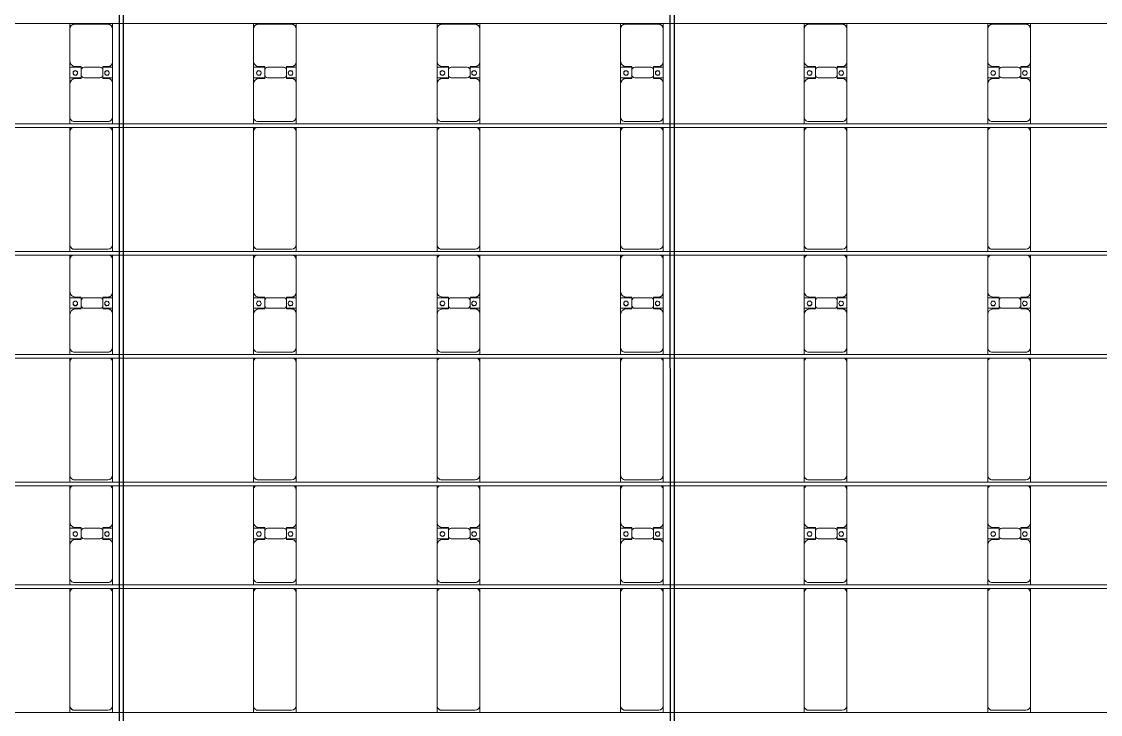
# Model space of a CAD drawing. Header units: millimetres. Extents: x -178706 to 107777, y -87310 to 933.
# Drawn here: x -155651 to -143896, y -28961 to -21416 of the extents above; entities that cross this region are included whole.
import ezdxf

# ---------------------------------------------------------------- set-up
doc = ezdxf.new("R2010")
doc.units = ezdxf.units.MM
doc.layers.add('A-GENM', color=13, linetype='Continuous', lineweight=9)
doc.layers.add('S-BEAM', color=12, linetype='Continuous', lineweight=9)

# ---------------------------------------------------------------- blocks, each defined once
blk = doc.blocks.new('Dai phao do pin - DẢI PHAO ĐỠ PIN-V8-BỐ TRÍ KHUNG KẾT CẤU BÈ PIN 04')
at = {"layer": 'A-GENM', "color": 7}
for p, q in [((46995, 242), (47070, 242)), ((48300, 242), (47070, 242)), ((48300, 242), (48345, 242)), ((48385, 242), (48460, 242)), ((48820, 242), (48460, 242)), ((48820, 242), (49002, 242)), ((48888, 242), (49070, 242)), ((48888, 118), (48888, 242)), ((49002, 242), (49002, 118)), ((49420, 242), (49070, 242)), ((49426, 242), (49465, 242)), ((49505, 242), (49580, 242)), ((50810, 242), (49580, 242)), ((50810, 242), (50855, 242)), ((50895, 242), (50970, 242)), ((51330, 242), (50970, 242)), ((51330, 242), (51512, 242)), ((51398, 242), (51580, 242)), ((51398, 118), (51398, 242)), ((51512, 242), (51512, 118)), ((51930, 242), (51580, 242)), ((51930, 242), (51975, 242)), ((52015, 242), (52090, 242)), ((53320, 242), (52090, 242)), ((53320, 242), (53365, 242)), ((53405, 242), (53480, 242)), ((53840, 242), (53480, 242)), ((53840, 242), (54022, 242)), ((53908, 242), (54090, 242)), ((53908, 118), (53908, 242)), ((54022, 242), (54022, 118)), ((54440, 242), (54090, 242)), ((54440, 242), (54499, 242)), ((47020, 192), (47020, -173)), ((48410, 192), (48410, -173)), ((48880, 118), (48880, 182)), ((48972, 118), (48880, 118)), ((49010, 118), (48918, 118)), ((49010, 182), (49010, 118)), ((49530, 192), (49530, -173)), ((50920, 192), (50920, -173)), ((51390, 118), (51390, 182)), ((51482, 118), (51390, 118)), ((51520, 118), (51428, 118)), ((51520, 182), (51520, 118)), ((52040, 192), (52040, -173)), ((53430, 192), (53430, -173)), ((53900, 118), (53900, 182)), ((53992, 118), (53900, 118)), ((54030, 118), (53938, 118)), ((54030, 182), (54030, 118)), ((54490, -173), (54490, 192)), ((48888, 88), (48888, -88)), ((49002, -88), (49002, 88)), ((51398, 88), (51398, -88)), ((51512, -88), (51512, 88)), ((53908, 88), (53908, -88)), ((54022, -88), (54022, 88)), ((47070, -223), (46995, -223)), ((47070, -223), (48300, -223)), ((48345, -223), (48300, -223)), ((48460, -223), (48385, -223)), ((48460, -223), (48830, -223)), ((49002, -223), (48830, -223)), ((48880, -173), (48880, -118)), ((48880, -118), (48972, -118)), ((48888, -223), (48888, -118)), ((49060, -223), (48888, -223)), ((48918, -118), (49010, -118)), ((49002, -118), (49002, -223)), ((49010, -118), (49010, -173)), ((49060, -223), (49420, -223)), ((49465, -223), (49426, -223)), ((49580, -223), (49505, -223)), ((49580, -223), (50810, -223)), ((50855, -223), (50810, -223)), ((50970, -223), (50895, -223)), ((50970, -223), (51340, -223)), ((51512, -223), (51340, -223)), ((51390, -173), (51390, -118)), ((51390, -118), (51482, -118)), ((51398, -223), (51398, -118)), ((51570, -223), (51398, -223)), ((51428, -118), (51520, -118)), ((51512, -118), (51512, -223)), ((51520, -118), (51520, -173)), ((51570, -223), (51930, -223)), ((51975, -223), (51930, -223)), ((52090, -223), (52015, -223)), ((52090, -223), (53320, -223)), ((53365, -223), (53320, -223)), ((53480, -223), (53405, -223)), ((53480, -223), (53850, -223)), ((54022, -223), (53850, -223)), ((53900, -173), (53900, -118)), ((53900, -118), (53992, -118)), ((53908, -223), (53908, -118)), ((54080, -223), (53908, -223)), ((53938, -118), (54030, -118)), ((54022, -118), (54022, -223)), ((54030, -118), (54030, -173)), ((54080, -223), (54440, -223)), ((54499, -223), (54440, -223))]:
    blk.add_line(p, q, dxfattribs=at)
for centre, radius, start, end in [((47070, 192), 50, 90, 180), ((47070, 192), 50, 105, 180), ((48300, 192), 50, 30, 90), ((48300, 192), 50, 30, 90), ((48460, 192), 50, 90, 180), ((48820, 182), 60, 360, 90), ((49070, 182), 60, 90, 180), ((49420, 192), 50, 30, 90), ((49580, 192), 50, 90, 180), ((49580, 192), 50, 105, 180), ((50810, 192), 50, 30, 90), ((50810, 192), 50, 30, 90), ((50970, 192), 50, 90, 180), ((51330, 182), 60, 0, 90), ((51580, 182), 60, 90, 180), ((51930, 192), 50, 30, 90), ((52090, 192), 50, 90, 180), ((52090, 192), 50, 105, 180), ((53320, 192), 50, 30, 90), ((53320, 192), 50, 30, 90), ((53480, 192), 50, 90, 180), ((53840, 182), 60, 360, 90), ((54090, 182), 60, 90, 180), ((54440, 192), 50, 360, 90), ((48460, 192), 50, 135, 180), ((48820, 182), 60, 360, 30), ((48918, 88), 30, 90, 180), ((48939, 183), 25, 0, 180), ((48939, 183), 25, 180, 0), ((48941, 183), 25, 0, 180), ((48941, 183), 25, 180, 0), ((48972, 88), 30, 0, 90), ((49070, 182), 60, 150, 180), ((49420, 192), 50, 30, 45), ((50970, 192), 50, 135, 180), ((51330, 182), 60, 0, 30), ((51428, 88), 30, 90, 180), ((51449, 183), 25, 0, 180), ((51449, 183), 25, 180, 360), ((51451, 183), 25, 0, 180), ((51451, 183), 25, 180, 360), ((51482, 88), 30, 360, 90), ((51580, 182), 60, 150, 180), ((51930, 192), 50, 30, 45), ((53480, 192), 50, 135, 180), ((53840, 182), 60, 360, 30), ((53938, 88), 30, 90, 180), ((53959, 183), 25, 0, 180), ((53959, 183), 25, 180, 0), ((53961, 183), 25, 0, 180), ((53961, 183), 25, 180, 360), ((53992, 88), 30, 360, 90), ((54090, 182), 60, 150, 180), ((54440, 192), 50, 360, 45), ((48918, -88), 30, 180, 270), ((48972, -88), 30, 270, 0), ((51428, -88), 30, 180, 270), ((51482, -88), 30, 270, 360), ((53938, -88), 30, 180, 270), ((53992, -88), 30, 270, 360), ((47070, -173), 50, 180, 270), ((47070, -173), 50, 180, 270), ((48300, -173), 50, 270, 330), ((48300, -173), 50, 285, 330), ((48460, -173), 50, 180, 270), ((48460, -173), 50, 180, 225), ((48830, -173), 50, 270, 0), ((48830, -173), 50, 315, 360), ((48939, -162), 25, 360, 180), ((48939, -162), 25, 180, 0), ((48941, -162), 25, 360, 180), ((48941, -162), 25, 180, 0), ((49060, -173), 50, 180, 270), ((49060, -173), 50, 180, 225), ((49420, -173), 50, 270, 330), ((49420, -173), 50, 315, 330), ((49580, -173), 50, 180, 270), ((49580, -173), 50, 180, 270), ((50810, -173), 50, 270, 330), ((50810, -173), 50, 285, 330), ((50970, -173), 50, 180, 270), ((50970, -173), 50, 180, 225), ((51340, -173), 50, 270, 360), ((51340, -173), 50, 315, 360), ((51449, -162), 25, 0, 180), ((51449, -162), 25, 180, 0), ((51451, -162), 25, 360, 180), ((51451, -162), 25, 180, 0), ((51570, -173), 50, 180, 270), ((51570, -173), 50, 180, 225), ((51930, -173), 50, 270, 330), ((51930, -173), 50, 315, 330), ((52090, -173), 50, 180, 270), ((52090, -173), 50, 180, 270), ((53320, -173), 50, 270, 330), ((53320, -173), 50, 285, 330), ((53480, -173), 50, 180, 270), ((53480, -173), 50, 180, 225), ((53850, -173), 50, 270, 360), ((53850, -173), 50, 315, 360), ((53959, -162), 25, 360, 180), ((53959, -162), 25, 180, 0), ((53961, -162), 25, 0, 180), ((53961, -162), 25, 180, 0), ((54080, -173), 50, 180, 270), ((54080, -173), 50, 180, 225), ((54440, -173), 50, 270, 360), ((54440, -173), 50, 315, 360)]:
    blk.add_arc(centre, radius, start, end, dxfattribs=at)
blk = doc.blocks.new('Dai phao do pin - DẢI PHAO ĐỠ PIN-V9-BỐ TRÍ KHUNG KẾT CẤU BÈ PIN 04')
at = {"layer": 'A-GENM', "color": 7}
for p, q in [((46995, 242), (47070, 242)), ((48300, 242), (47070, 242)), ((48300, 242), (48345, 242)), ((48385, 242), (48460, 242)), ((48820, 242), (48460, 242)), ((48820, 242), (49002, 242)), ((48888, 242), (49070, 242)), ((48888, 118), (48888, 242)), ((49002, 242), (49002, 118)), ((49420, 242), (49070, 242)), ((49426, 242), (49465, 242)), ((49505, 242), (49580, 242)), ((50810, 242), (49580, 242)), ((50810, 242), (50855, 242)), ((50895, 242), (50970, 242)), ((51330, 242), (50970, 242)), ((51330, 242), (51512, 242)), ((51398, 242), (51580, 242)), ((51398, 118), (51398, 242)), ((51512, 242), (51512, 118)), ((51930, 242), (51580, 242)), ((51930, 242), (51975, 242)), ((52015, 242), (52090, 242)), ((53320, 242), (52090, 242)), ((53320, 242), (53365, 242)), ((53405, 242), (53480, 242)), ((53840, 242), (53480, 242)), ((53840, 242), (54022, 242)), ((53908, 242), (54090, 242)), ((53908, 118), (53908, 242)), ((54022, 242), (54022, 118)), ((54440, 242), (54090, 242)), ((54440, 242), (54499, 242)), ((47020, 192), (47020, -173)), ((48410, 192), (48410, -173)), ((48880, 118), (48880, 182)), ((48972, 118), (48880, 118)), ((49010, 118), (48918, 118)), ((49010, 182), (49010, 118)), ((49530, 192), (49530, -173)), ((50920, 192), (50920, -173)), ((51390, 118), (51390, 182)), ((51482, 118), (51390, 118)), ((51520, 118), (51428, 118)), ((51520, 182), (51520, 118)), ((52040, 192), (52040, -173)), ((53430, 192), (53430, -173)), ((53900, 118), (53900, 182)), ((53992, 118), (53900, 118)), ((54030, 118), (53938, 118)), ((54030, 182), (54030, 118)), ((54490, -173), (54490, 192)), ((48888, 88), (48888, -88)), ((49002, -88), (49002, 88)), ((51398, 88), (51398, -88)), ((51512, -88), (51512, 88)), ((53908, 88), (53908, -88)), ((54022, -88), (54022, 88)), ((47070, -223), (46995, -223)), ((47070, -223), (48300, -223)), ((48345, -223), (48300, -223)), ((48460, -223), (48385, -223)), ((48460, -223), (48830, -223)), ((49002, -223), (48830, -223)), ((48880, -173), (48880, -118)), ((48880, -118), (48972, -118)), ((48888, -223), (48888, -118)), ((49060, -223), (48888, -223)), ((48918, -118), (49010, -118)), ((49002, -118), (49002, -223)), ((49010, -118), (49010, -173)), ((49060, -223), (49420, -223)), ((49465, -223), (49426, -223)), ((49580, -223), (49505, -223)), ((49580, -223), (50810, -223)), ((50855, -223), (50810, -223)), ((50970, -223), (50895, -223)), ((50970, -223), (51340, -223)), ((51512, -223), (51340, -223)), ((51390, -173), (51390, -118)), ((51390, -118), (51482, -118)), ((51398, -223), (51398, -118)), ((51570, -223), (51398, -223)), ((51428, -118), (51520, -118)), ((51512, -118), (51512, -223)), ((51520, -118), (51520, -173)), ((51570, -223), (51930, -223)), ((51975, -223), (51930, -223)), ((52090, -223), (52015, -223)), ((52090, -223), (53320, -223)), ((53365, -223), (53320, -223)), ((53480, -223), (53405, -223)), ((53480, -223), (53850, -223)), ((54022, -223), (53850, -223)), ((53900, -173), (53900, -118)), ((53900, -118), (53992, -118)), ((53908, -223), (53908, -118)), ((54080, -223), (53908, -223)), ((53938, -118), (54030, -118)), ((54022, -118), (54022, -223)), ((54030, -118), (54030, -173)), ((54080, -223), (54440, -223)), ((54499, -223), (54440, -223))]:
    blk.add_line(p, q, dxfattribs=at)
for centre, radius, start, end in [((47070, 192), 50, 90, 180), ((47070, 192), 50, 105, 180), ((48300, 192), 50, 30, 90), ((48300, 192), 50, 30, 90), ((48460, 192), 50, 90, 180), ((48820, 182), 60, 360, 90), ((49070, 182), 60, 90, 180), ((49420, 192), 50, 30, 90), ((49580, 192), 50, 90, 180), ((49580, 192), 50, 105, 180), ((50810, 192), 50, 30, 90), ((50810, 192), 50, 30, 90), ((50970, 192), 50, 90, 180), ((51330, 182), 60, 0, 90), ((51580, 182), 60, 90, 180), ((51930, 192), 50, 30, 90), ((52090, 192), 50, 90, 180), ((52090, 192), 50, 105, 180), ((53320, 192), 50, 30, 90), ((53320, 192), 50, 30, 90), ((53480, 192), 50, 90, 180), ((53840, 182), 60, 360, 90), ((54090, 182), 60, 90, 180), ((54440, 192), 50, 360, 90), ((48460, 192), 50, 135, 180), ((48820, 182), 60, 360, 30), ((48918, 88), 30, 90, 180), ((48939, 183), 25, 0, 180), ((48939, 183), 25, 180, 0), ((48941, 183), 25, 0, 180), ((48941, 183), 25, 180, 0), ((48972, 88), 30, 0, 90), ((49070, 182), 60, 150, 180), ((49420, 192), 50, 30, 45), ((50970, 192), 50, 135, 180), ((51330, 182), 60, 0, 30), ((51428, 88), 30, 90, 180), ((51449, 183), 25, 0, 180), ((51449, 183), 25, 180, 360), ((51451, 183), 25, 0, 180), ((51451, 183), 25, 180, 360), ((51482, 88), 30, 360, 90), ((51580, 182), 60, 150, 180), ((51930, 192), 50, 30, 45), ((53480, 192), 50, 135, 180), ((53840, 182), 60, 360, 30), ((53938, 88), 30, 90, 180), ((53959, 183), 25, 0, 180), ((53959, 183), 25, 180, 0), ((53961, 183), 25, 0, 180), ((53961, 183), 25, 180, 360), ((53992, 88), 30, 360, 90), ((54090, 182), 60, 150, 180), ((54440, 192), 50, 360, 45), ((48918, -88), 30, 180, 270), ((48972, -88), 30, 270, 0), ((51428, -88), 30, 180, 270), ((51482, -88), 30, 270, 360), ((53938, -88), 30, 180, 270), ((53992, -88), 30, 270, 360), ((47070, -173), 50, 180, 270), ((47070, -173), 50, 180, 270), ((48300, -173), 50, 270, 330), ((48300, -173), 50, 285, 330), ((48460, -173), 50, 180, 270), ((48460, -173), 50, 180, 225), ((48830, -173), 50, 270, 0), ((48830, -173), 50, 315, 360), ((48939, -162), 25, 360, 180), ((48939, -162), 25, 180, 0), ((48941, -162), 25, 360, 180), ((48941, -162), 25, 180, 0), ((49060, -173), 50, 180, 270), ((49060, -173), 50, 180, 225), ((49420, -173), 50, 270, 330), ((49420, -173), 50, 315, 330), ((49580, -173), 50, 180, 270), ((49580, -173), 50, 180, 270), ((50810, -173), 50, 270, 330), ((50810, -173), 50, 285, 330), ((50970, -173), 50, 180, 270), ((50970, -173), 50, 180, 225), ((51340, -173), 50, 270, 360), ((51340, -173), 50, 315, 360), ((51449, -162), 25, 0, 180), ((51449, -162), 25, 180, 0), ((51451, -162), 25, 360, 180), ((51451, -162), 25, 180, 0), ((51570, -173), 50, 180, 270), ((51570, -173), 50, 180, 225), ((51930, -173), 50, 270, 330), ((51930, -173), 50, 315, 330), ((52090, -173), 50, 180, 270), ((52090, -173), 50, 180, 270), ((53320, -173), 50, 270, 330), ((53320, -173), 50, 285, 330), ((53480, -173), 50, 180, 270), ((53480, -173), 50, 180, 225), ((53850, -173), 50, 270, 360), ((53850, -173), 50, 315, 360), ((53959, -162), 25, 360, 180), ((53959, -162), 25, 180, 0), ((53961, -162), 25, 0, 180), ((53961, -162), 25, 180, 0), ((54080, -173), 50, 180, 270), ((54080, -173), 50, 180, 225), ((54440, -173), 50, 270, 360), ((54440, -173), 50, 315, 360)]:
    blk.add_arc(centre, radius, start, end, dxfattribs=at)
blk = doc.blocks.new('Dai phao do pin - DẢI PHAO ĐỠ PIN-V10-BỐ TRÍ KHUNG KẾT CẤU BÈ PIN 04')
at = {"layer": 'A-GENM', "color": 7}
for p, q in [((46995, 242), (47070, 242)), ((48300, 242), (47070, 242)), ((48300, 242), (48345, 242)), ((48385, 242), (48460, 242)), ((48820, 242), (48460, 242)), ((48820, 242), (49002, 242)), ((48888, 242), (49070, 242)), ((48888, 118), (48888, 242)), ((49002, 242), (49002, 118)), ((49420, 242), (49070, 242)), ((49426, 242), (49465, 242)), ((49505, 242), (49580, 242)), ((50810, 242), (49580, 242)), ((50810, 242), (50855, 242)), ((50895, 242), (50970, 242)), ((51330, 242), (50970, 242)), ((51330, 242), (51512, 242)), ((51398, 242), (51580, 242)), ((51398, 118), (51398, 242)), ((51512, 242), (51512, 118)), ((51930, 242), (51580, 242)), ((51930, 242), (51975, 242)), ((52015, 242), (52090, 242)), ((53320, 242), (52090, 242)), ((53320, 242), (53365, 242)), ((53405, 242), (53480, 242)), ((53840, 242), (53480, 242)), ((53840, 242), (54022, 242)), ((53908, 242), (54090, 242)), ((53908, 118), (53908, 242)), ((54022, 242), (54022, 118)), ((54440, 242), (54090, 242)), ((54440, 242), (54499, 242)), ((47020, 192), (47020, -173)), ((48410, 192), (48410, -173)), ((48880, 118), (48880, 182)), ((48972, 118), (48880, 118)), ((49010, 118), (48918, 118)), ((49010, 182), (49010, 118)), ((49530, 192), (49530, -173)), ((50920, 192), (50920, -173)), ((51390, 118), (51390, 182)), ((51482, 118), (51390, 118)), ((51520, 118), (51428, 118)), ((51520, 182), (51520, 118)), ((52040, 192), (52040, -173)), ((53430, 192), (53430, -173)), ((53900, 118), (53900, 182)), ((53992, 118), (53900, 118)), ((54030, 118), (53938, 118)), ((54030, 182), (54030, 118)), ((54490, -173), (54490, 192)), ((48888, 88), (48888, -88)), ((49002, -88), (49002, 88)), ((51398, 88), (51398, -88)), ((51512, -88), (51512, 88)), ((53908, 88), (53908, -88)), ((54022, -88), (54022, 88)), ((47070, -223), (46995, -223)), ((47070, -223), (48300, -223)), ((48345, -223), (48300, -223)), ((48460, -223), (48385, -223)), ((48460, -223), (48830, -223)), ((49002, -223), (48830, -223)), ((48880, -173), (48880, -118)), ((48880, -118), (48972, -118)), ((48888, -223), (48888, -118)), ((49060, -223), (48888, -223)), ((48918, -118), (49010, -118)), ((49002, -118), (49002, -223)), ((49010, -118), (49010, -173)), ((49060, -223), (49420, -223)), ((49465, -223), (49426, -223)), ((49580, -223), (49505, -223)), ((49580, -223), (50810, -223)), ((50855, -223), (50810, -223)), ((50970, -223), (50895, -223)), ((50970, -223), (51340, -223)), ((51512, -223), (51340, -223)), ((51390, -173), (51390, -118)), ((51390, -118), (51482, -118)), ((51398, -223), (51398, -118)), ((51570, -223), (51398, -223)), ((51428, -118), (51520, -118)), ((51512, -118), (51512, -223)), ((51520, -118), (51520, -173)), ((51570, -223), (51930, -223)), ((51975, -223), (51930, -223)), ((52090, -223), (52015, -223)), ((52090, -223), (53320, -223)), ((53365, -223), (53320, -223)), ((53480, -223), (53405, -223)), ((53480, -223), (53850, -223)), ((54022, -223), (53850, -223)), ((53900, -173), (53900, -118)), ((53900, -118), (53992, -118)), ((53908, -223), (53908, -118)), ((54080, -223), (53908, -223)), ((53938, -118), (54030, -118)), ((54022, -118), (54022, -223)), ((54030, -118), (54030, -173)), ((54080, -223), (54440, -223)), ((54499, -223), (54440, -223))]:
    blk.add_line(p, q, dxfattribs=at)
for centre, radius, start, end in [((47070, 192), 50, 90, 180), ((47070, 192), 50, 105, 180), ((48300, 192), 50, 30, 90), ((48300, 192), 50, 30, 90), ((48460, 192), 50, 90, 180), ((48820, 182), 60, 360, 90), ((49070, 182), 60, 90, 180), ((49420, 192), 50, 30, 90), ((49580, 192), 50, 90, 180), ((49580, 192), 50, 105, 180), ((50810, 192), 50, 30, 90), ((50810, 192), 50, 30, 90), ((50970, 192), 50, 90, 180), ((51330, 182), 60, 0, 90), ((51580, 182), 60, 90, 180), ((51930, 192), 50, 30, 90), ((52090, 192), 50, 90, 180), ((52090, 192), 50, 105, 180), ((53320, 192), 50, 30, 90), ((53320, 192), 50, 30, 90), ((53480, 192), 50, 90, 180), ((53840, 182), 60, 360, 90), ((54090, 182), 60, 90, 180), ((54440, 192), 50, 360, 90), ((48460, 192), 50, 135, 180), ((48820, 182), 60, 360, 30), ((48918, 88), 30, 90, 180), ((48939, 183), 25, 0, 180), ((48939, 183), 25, 180, 0), ((48941, 183), 25, 0, 180), ((48941, 183), 25, 180, 0), ((48972, 88), 30, 0, 90), ((49070, 182), 60, 150, 180), ((49420, 192), 50, 30, 45), ((50970, 192), 50, 135, 180), ((51330, 182), 60, 0, 30), ((51428, 88), 30, 90, 180), ((51449, 183), 25, 0, 180), ((51449, 183), 25, 180, 360), ((51451, 183), 25, 0, 180), ((51451, 183), 25, 180, 360), ((51482, 88), 30, 360, 90), ((51580, 182), 60, 150, 180), ((51930, 192), 50, 30, 45), ((53480, 192), 50, 135, 180), ((53840, 182), 60, 360, 30), ((53938, 88), 30, 90, 180), ((53959, 183), 25, 0, 180), ((53959, 183), 25, 180, 0), ((53961, 183), 25, 0, 180), ((53961, 183), 25, 180, 360), ((53992, 88), 30, 360, 90), ((54090, 182), 60, 150, 180), ((54440, 192), 50, 360, 45), ((48918, -88), 30, 180, 270), ((48972, -88), 30, 270, 0), ((51428, -88), 30, 180, 270), ((51482, -88), 30, 270, 360), ((53938, -88), 30, 180, 270), ((53992, -88), 30, 270, 360), ((47070, -173), 50, 180, 270), ((47070, -173), 50, 180, 270), ((48300, -173), 50, 270, 330), ((48300, -173), 50, 285, 330), ((48460, -173), 50, 180, 270), ((48460, -173), 50, 180, 225), ((48830, -173), 50, 270, 0), ((48830, -173), 50, 315, 360), ((48939, -162), 25, 360, 180), ((48939, -162), 25, 180, 0), ((48941, -162), 25, 360, 180), ((48941, -162), 25, 180, 0), ((49060, -173), 50, 180, 270), ((49060, -173), 50, 180, 225), ((49420, -173), 50, 270, 330), ((49420, -173), 50, 315, 330), ((49580, -173), 50, 180, 270), ((49580, -173), 50, 180, 270), ((50810, -173), 50, 270, 330), ((50810, -173), 50, 285, 330), ((50970, -173), 50, 180, 270), ((50970, -173), 50, 180, 225), ((51340, -173), 50, 270, 360), ((51340, -173), 50, 315, 360), ((51449, -162), 25, 0, 180), ((51449, -162), 25, 180, 0), ((51451, -162), 25, 360, 180), ((51451, -162), 25, 180, 0), ((51570, -173), 50, 180, 270), ((51570, -173), 50, 180, 225), ((51930, -173), 50, 270, 330), ((51930, -173), 50, 315, 330), ((52090, -173), 50, 180, 270), ((52090, -173), 50, 180, 270), ((53320, -173), 50, 270, 330), ((53320, -173), 50, 285, 330), ((53480, -173), 50, 180, 270), ((53480, -173), 50, 180, 225), ((53850, -173), 50, 270, 360), ((53850, -173), 50, 315, 360), ((53959, -162), 25, 360, 180), ((53959, -162), 25, 180, 0), ((53961, -162), 25, 0, 180), ((53961, -162), 25, 180, 0), ((54080, -173), 50, 180, 270), ((54080, -173), 50, 180, 225), ((54440, -173), 50, 270, 360), ((54440, -173), 50, 315, 360)]:
    blk.add_arc(centre, radius, start, end, dxfattribs=at)
blk = doc.blocks.new('Dai phao do pin - DẢI PHAO ĐỠ PIN-V11-BỐ TRÍ KHUNG KẾT CẤU BÈ PIN 04')
at = {"layer": 'A-GENM', "color": 7}
for p, q in [((46995, 242), (47070, 242)), ((48300, 242), (47070, 242)), ((48300, 242), (48345, 242)), ((48385, 242), (48460, 242)), ((48820, 242), (48460, 242)), ((48820, 242), (49002, 242)), ((48888, 242), (49070, 242)), ((48888, 118), (48888, 242)), ((49002, 242), (49002, 118)), ((49420, 242), (49070, 242)), ((49426, 242), (49465, 242)), ((49505, 242), (49580, 242)), ((50810, 242), (49580, 242)), ((50810, 242), (50855, 242)), ((50895, 242), (50970, 242)), ((51330, 242), (50970, 242)), ((51330, 242), (51512, 242)), ((51398, 242), (51580, 242)), ((51398, 118), (51398, 242)), ((51512, 242), (51512, 118)), ((51930, 242), (51580, 242)), ((51930, 242), (51975, 242)), ((52015, 242), (52090, 242)), ((53320, 242), (52090, 242)), ((53320, 242), (53365, 242)), ((53405, 242), (53480, 242)), ((53840, 242), (53480, 242)), ((53840, 242), (54022, 242)), ((53908, 242), (54090, 242)), ((53908, 118), (53908, 242)), ((54022, 242), (54022, 118)), ((54440, 242), (54090, 242)), ((54440, 242), (54499, 242)), ((47020, 192), (47020, -173)), ((48410, 192), (48410, -173)), ((48880, 118), (48880, 182)), ((48972, 118), (48880, 118)), ((49010, 118), (48918, 118)), ((49010, 182), (49010, 118)), ((49530, 192), (49530, -173)), ((50920, 192), (50920, -173)), ((51390, 118), (51390, 182)), ((51482, 118), (51390, 118)), ((51520, 118), (51428, 118)), ((51520, 182), (51520, 118)), ((52040, 192), (52040, -173)), ((53430, 192), (53430, -173)), ((53900, 118), (53900, 182)), ((53992, 118), (53900, 118)), ((54030, 118), (53938, 118)), ((54030, 182), (54030, 118)), ((54490, -173), (54490, 192)), ((48888, 88), (48888, -88)), ((49002, -88), (49002, 88)), ((51398, 88), (51398, -88)), ((51512, -88), (51512, 88)), ((53908, 88), (53908, -88)), ((54022, -88), (54022, 88)), ((47070, -223), (46995, -223)), ((47070, -223), (48300, -223)), ((48345, -223), (48300, -223)), ((48460, -223), (48385, -223)), ((48460, -223), (48830, -223)), ((49002, -223), (48830, -223)), ((48880, -173), (48880, -118)), ((48880, -118), (48972, -118)), ((48888, -223), (48888, -118)), ((49060, -223), (48888, -223)), ((48918, -118), (49010, -118)), ((49002, -118), (49002, -223)), ((49010, -118), (49010, -173)), ((49060, -223), (49420, -223)), ((49465, -223), (49426, -223)), ((49580, -223), (49505, -223)), ((49580, -223), (50810, -223)), ((50855, -223), (50810, -223)), ((50970, -223), (50895, -223)), ((50970, -223), (51340, -223)), ((51512, -223), (51340, -223)), ((51390, -173), (51390, -118)), ((51390, -118), (51482, -118)), ((51398, -223), (51398, -118)), ((51570, -223), (51398, -223)), ((51428, -118), (51520, -118)), ((51512, -118), (51512, -223)), ((51520, -118), (51520, -173)), ((51570, -223), (51930, -223)), ((51975, -223), (51930, -223)), ((52090, -223), (52015, -223)), ((52090, -223), (53320, -223)), ((53365, -223), (53320, -223)), ((53480, -223), (53405, -223)), ((53480, -223), (53850, -223)), ((54022, -223), (53850, -223)), ((53900, -173), (53900, -118)), ((53900, -118), (53992, -118)), ((53908, -223), (53908, -118)), ((54080, -223), (53908, -223)), ((53938, -118), (54030, -118)), ((54022, -118), (54022, -223)), ((54030, -118), (54030, -173)), ((54080, -223), (54440, -223)), ((54499, -223), (54440, -223))]:
    blk.add_line(p, q, dxfattribs=at)
for centre, radius, start, end in [((47070, 192), 50, 90, 180), ((47070, 192), 50, 105, 180), ((48300, 192), 50, 30, 90), ((48300, 192), 50, 30, 90), ((48460, 192), 50, 90, 180), ((48820, 182), 60, 360, 90), ((49070, 182), 60, 90, 180), ((49420, 192), 50, 30, 90), ((49580, 192), 50, 90, 180), ((49580, 192), 50, 105, 180), ((50810, 192), 50, 30, 90), ((50810, 192), 50, 30, 90), ((50970, 192), 50, 90, 180), ((51330, 182), 60, 0, 90), ((51580, 182), 60, 90, 180), ((51930, 192), 50, 30, 90), ((52090, 192), 50, 90, 180), ((52090, 192), 50, 105, 180), ((53320, 192), 50, 30, 90), ((53320, 192), 50, 30, 90), ((53480, 192), 50, 90, 180), ((53840, 182), 60, 360, 90), ((54090, 182), 60, 90, 180), ((54440, 192), 50, 360, 90), ((48460, 192), 50, 135, 180), ((48820, 182), 60, 360, 30), ((48918, 88), 30, 90, 180), ((48939, 183), 25, 0, 180), ((48939, 183), 25, 180, 0), ((48941, 183), 25, 0, 180), ((48941, 183), 25, 180, 0), ((48972, 88), 30, 0, 90), ((49070, 182), 60, 150, 180), ((49420, 192), 50, 30, 45), ((50970, 192), 50, 135, 180), ((51330, 182), 60, 0, 30), ((51428, 88), 30, 90, 180), ((51449, 183), 25, 0, 180), ((51449, 183), 25, 180, 360), ((51451, 183), 25, 0, 180), ((51451, 183), 25, 180, 360), ((51482, 88), 30, 360, 90), ((51580, 182), 60, 150, 180), ((51930, 192), 50, 30, 45), ((53480, 192), 50, 135, 180), ((53840, 182), 60, 360, 30), ((53938, 88), 30, 90, 180), ((53959, 183), 25, 0, 180), ((53959, 183), 25, 180, 0), ((53961, 183), 25, 0, 180), ((53961, 183), 25, 180, 360), ((53992, 88), 30, 360, 90), ((54090, 182), 60, 150, 180), ((54440, 192), 50, 360, 45), ((48918, -88), 30, 180, 270), ((48972, -88), 30, 270, 0), ((51428, -88), 30, 180, 270), ((51482, -88), 30, 270, 360), ((53938, -88), 30, 180, 270), ((53992, -88), 30, 270, 360), ((47070, -173), 50, 180, 270), ((47070, -173), 50, 180, 270), ((48300, -173), 50, 270, 330), ((48300, -173), 50, 285, 330), ((48460, -173), 50, 180, 270), ((48460, -173), 50, 180, 225), ((48830, -173), 50, 270, 0), ((48830, -173), 50, 315, 360), ((48939, -162), 25, 360, 180), ((48939, -162), 25, 180, 0), ((48941, -162), 25, 360, 180), ((48941, -162), 25, 180, 0), ((49060, -173), 50, 180, 270), ((49060, -173), 50, 180, 225), ((49420, -173), 50, 270, 330), ((49420, -173), 50, 315, 330), ((49580, -173), 50, 180, 270), ((49580, -173), 50, 180, 270), ((50810, -173), 50, 270, 330), ((50810, -173), 50, 285, 330), ((50970, -173), 50, 180, 270), ((50970, -173), 50, 180, 225), ((51340, -173), 50, 270, 360), ((51340, -173), 50, 315, 360), ((51449, -162), 25, 0, 180), ((51449, -162), 25, 180, 0), ((51451, -162), 25, 360, 180), ((51451, -162), 25, 180, 0), ((51570, -173), 50, 180, 270), ((51570, -173), 50, 180, 225), ((51930, -173), 50, 270, 330), ((51930, -173), 50, 315, 330), ((52090, -173), 50, 180, 270), ((52090, -173), 50, 180, 270), ((53320, -173), 50, 270, 330), ((53320, -173), 50, 285, 330), ((53480, -173), 50, 180, 270), ((53480, -173), 50, 180, 225), ((53850, -173), 50, 270, 360), ((53850, -173), 50, 315, 360), ((53959, -162), 25, 360, 180), ((53959, -162), 25, 180, 0), ((53961, -162), 25, 0, 180), ((53961, -162), 25, 180, 0), ((54080, -173), 50, 180, 270), ((54080, -173), 50, 180, 225), ((54440, -173), 50, 270, 360), ((54440, -173), 50, 315, 360)]:
    blk.add_arc(centre, radius, start, end, dxfattribs=at)
blk = doc.blocks.new('Dai phao do pin - DẢI PHAO ĐỠ PIN-V12-BỐ TRÍ KHUNG KẾT CẤU BÈ PIN 04')
at = {"layer": 'A-GENM', "color": 7}
for p, q in [((46995, 242), (47070, 242)), ((48300, 242), (47070, 242)), ((48300, 242), (48345, 242)), ((48385, 242), (48460, 242)), ((48820, 242), (48460, 242)), ((48820, 242), (49002, 242)), ((48888, 242), (49070, 242)), ((48888, 118), (48888, 242)), ((49002, 242), (49002, 118)), ((49420, 242), (49070, 242)), ((49426, 242), (49465, 242)), ((49505, 242), (49580, 242)), ((50810, 242), (49580, 242)), ((50810, 242), (50855, 242)), ((50895, 242), (50970, 242)), ((51330, 242), (50970, 242)), ((51330, 242), (51512, 242)), ((51398, 242), (51580, 242)), ((51398, 118), (51398, 242)), ((51512, 242), (51512, 118)), ((51930, 242), (51580, 242)), ((51930, 242), (51975, 242)), ((52015, 242), (52090, 242)), ((53320, 242), (52090, 242)), ((53320, 242), (53365, 242)), ((53405, 242), (53480, 242)), ((53840, 242), (53480, 242)), ((53840, 242), (54022, 242)), ((53908, 242), (54090, 242)), ((53908, 118), (53908, 242)), ((54022, 242), (54022, 118)), ((54440, 242), (54090, 242)), ((54440, 242), (54499, 242)), ((47020, 192), (47020, -173)), ((48410, 192), (48410, -173)), ((48880, 118), (48880, 182)), ((48972, 118), (48880, 118)), ((49010, 118), (48918, 118)), ((49010, 182), (49010, 118)), ((49530, 192), (49530, -173)), ((50920, 192), (50920, -173)), ((51390, 118), (51390, 182)), ((51482, 118), (51390, 118)), ((51520, 118), (51428, 118)), ((51520, 182), (51520, 118)), ((52040, 192), (52040, -173)), ((53430, 192), (53430, -173)), ((53900, 118), (53900, 182)), ((53992, 118), (53900, 118)), ((54030, 118), (53938, 118)), ((54030, 182), (54030, 118)), ((54490, -173), (54490, 192)), ((48888, 88), (48888, -88)), ((49002, -88), (49002, 88)), ((51398, 88), (51398, -88)), ((51512, -88), (51512, 88)), ((53908, 88), (53908, -88)), ((54022, -88), (54022, 88)), ((47070, -223), (46995, -223)), ((47070, -223), (48300, -223)), ((48345, -223), (48300, -223)), ((48460, -223), (48385, -223)), ((48460, -223), (48830, -223)), ((49002, -223), (48830, -223)), ((48880, -173), (48880, -118)), ((48880, -118), (48972, -118)), ((48888, -223), (48888, -118)), ((49060, -223), (48888, -223)), ((48918, -118), (49010, -118)), ((49002, -118), (49002, -223)), ((49010, -118), (49010, -173)), ((49060, -223), (49420, -223)), ((49465, -223), (49426, -223)), ((49580, -223), (49505, -223)), ((49580, -223), (50810, -223)), ((50855, -223), (50810, -223)), ((50970, -223), (50895, -223)), ((50970, -223), (51340, -223)), ((51512, -223), (51340, -223)), ((51390, -173), (51390, -118)), ((51390, -118), (51482, -118)), ((51398, -223), (51398, -118)), ((51570, -223), (51398, -223)), ((51428, -118), (51520, -118)), ((51512, -118), (51512, -223)), ((51520, -118), (51520, -173)), ((51570, -223), (51930, -223)), ((51975, -223), (51930, -223)), ((52090, -223), (52015, -223)), ((52090, -223), (53320, -223)), ((53365, -223), (53320, -223)), ((53480, -223), (53405, -223)), ((53480, -223), (53850, -223)), ((54022, -223), (53850, -223)), ((53900, -173), (53900, -118)), ((53900, -118), (53992, -118)), ((53908, -223), (53908, -118)), ((54080, -223), (53908, -223)), ((53938, -118), (54030, -118)), ((54022, -118), (54022, -223)), ((54030, -118), (54030, -173)), ((54080, -223), (54440, -223)), ((54499, -223), (54440, -223))]:
    blk.add_line(p, q, dxfattribs=at)
for centre, radius, start, end in [((47070, 192), 50, 90, 180), ((47070, 192), 50, 105, 180), ((48300, 192), 50, 30, 90), ((48300, 192), 50, 30, 90), ((48460, 192), 50, 90, 180), ((48820, 182), 60, 360, 90), ((49070, 182), 60, 90, 180), ((49420, 192), 50, 30, 90), ((49580, 192), 50, 90, 180), ((49580, 192), 50, 105, 180), ((50810, 192), 50, 30, 90), ((50810, 192), 50, 30, 90), ((50970, 192), 50, 90, 180), ((51330, 182), 60, 0, 90), ((51580, 182), 60, 90, 180), ((51930, 192), 50, 30, 90), ((52090, 192), 50, 90, 180), ((52090, 192), 50, 105, 180), ((53320, 192), 50, 30, 90), ((53320, 192), 50, 30, 90), ((53480, 192), 50, 90, 180), ((53840, 182), 60, 360, 90), ((54090, 182), 60, 90, 180), ((54440, 192), 50, 360, 90), ((48460, 192), 50, 135, 180), ((48820, 182), 60, 360, 30), ((48918, 88), 30, 90, 180), ((48939, 183), 25, 0, 180), ((48939, 183), 25, 180, 0), ((48941, 183), 25, 0, 180), ((48941, 183), 25, 180, 0), ((48972, 88), 30, 0, 90), ((49070, 182), 60, 150, 180), ((49420, 192), 50, 30, 45), ((50970, 192), 50, 135, 180), ((51330, 182), 60, 0, 30), ((51428, 88), 30, 90, 180), ((51449, 183), 25, 0, 180), ((51449, 183), 25, 180, 360), ((51451, 183), 25, 0, 180), ((51451, 183), 25, 180, 360), ((51482, 88), 30, 360, 90), ((51580, 182), 60, 150, 180), ((51930, 192), 50, 30, 45), ((53480, 192), 50, 135, 180), ((53840, 182), 60, 360, 30), ((53938, 88), 30, 90, 180), ((53959, 183), 25, 0, 180), ((53959, 183), 25, 180, 0), ((53961, 183), 25, 0, 180), ((53961, 183), 25, 180, 360), ((53992, 88), 30, 360, 90), ((54090, 182), 60, 150, 180), ((54440, 192), 50, 360, 45), ((48918, -88), 30, 180, 270), ((48972, -88), 30, 270, 0), ((51428, -88), 30, 180, 270), ((51482, -88), 30, 270, 360), ((53938, -88), 30, 180, 270), ((53992, -88), 30, 270, 360), ((47070, -173), 50, 180, 270), ((47070, -173), 50, 180, 270), ((48300, -173), 50, 270, 330), ((48300, -173), 50, 285, 330), ((48460, -173), 50, 180, 270), ((48460, -173), 50, 180, 225), ((48830, -173), 50, 270, 0), ((48830, -173), 50, 315, 360), ((48939, -162), 25, 360, 180), ((48939, -162), 25, 180, 0), ((48941, -162), 25, 360, 180), ((48941, -162), 25, 180, 0), ((49060, -173), 50, 180, 270), ((49060, -173), 50, 180, 225), ((49420, -173), 50, 270, 330), ((49420, -173), 50, 315, 330), ((49580, -173), 50, 180, 270), ((49580, -173), 50, 180, 270), ((50810, -173), 50, 270, 330), ((50810, -173), 50, 285, 330), ((50970, -173), 50, 180, 270), ((50970, -173), 50, 180, 225), ((51340, -173), 50, 270, 360), ((51340, -173), 50, 315, 360), ((51449, -162), 25, 0, 180), ((51449, -162), 25, 180, 0), ((51451, -162), 25, 360, 180), ((51451, -162), 25, 180, 0), ((51570, -173), 50, 180, 270), ((51570, -173), 50, 180, 225), ((51930, -173), 50, 270, 330), ((51930, -173), 50, 315, 330), ((52090, -173), 50, 180, 270), ((52090, -173), 50, 180, 270), ((53320, -173), 50, 270, 330), ((53320, -173), 50, 285, 330), ((53480, -173), 50, 180, 270), ((53480, -173), 50, 180, 225), ((53850, -173), 50, 270, 360), ((53850, -173), 50, 315, 360), ((53959, -162), 25, 360, 180), ((53959, -162), 25, 180, 0), ((53961, -162), 25, 0, 180), ((53961, -162), 25, 180, 0), ((54080, -173), 50, 180, 270), ((54080, -173), 50, 180, 225), ((54440, -173), 50, 270, 360), ((54440, -173), 50, 315, 360)]:
    blk.add_arc(centre, radius, start, end, dxfattribs=at)
blk = doc.blocks.new('Dai phao do pin - DẢI PHAO ĐỠ PIN-V13-BỐ TRÍ KHUNG KẾT CẤU BÈ PIN 04')
at = {"layer": 'A-GENM', "color": 7}
for p, q in [((46995, 242), (47070, 242)), ((48300, 242), (47070, 242)), ((48300, 242), (48345, 242)), ((48385, 242), (48460, 242)), ((48820, 242), (48460, 242)), ((48820, 242), (49002, 242)), ((48888, 242), (49070, 242)), ((48888, 122), (48888, 242)), ((49002, 242), (49002, 122)), ((49420, 242), (49070, 242)), ((49426, 242), (49465, 242)), ((49505, 242), (49580, 242)), ((50810, 242), (49580, 242)), ((50810, 242), (50855, 242)), ((50895, 242), (50970, 242)), ((51330, 242), (50970, 242)), ((51330, 242), (51512, 242)), ((51398, 242), (51580, 242)), ((51398, 122), (51398, 242)), ((51512, 242), (51512, 122)), ((51930, 242), (51580, 242)), ((51930, 242), (51975, 242)), ((52015, 242), (52090, 242)), ((53320, 242), (52090, 242)), ((53320, 242), (53365, 242)), ((53405, 242), (53480, 242)), ((53840, 242), (53480, 242)), ((53840, 242), (54022, 242)), ((53908, 242), (54090, 242)), ((53908, 122), (53908, 242)), ((54022, 242), (54022, 122)), ((54440, 242), (54090, 242)), ((54440, 242), (54499, 242)), ((47020, 192), (47020, -173)), ((48410, 192), (48410, -173)), ((48880, 118), (48880, 182)), ((48972, 118), (48880, 118)), ((49010, 118), (48918, 118)), ((49010, 182), (49010, 118)), ((49530, 192), (49530, -173)), ((50920, 192), (50920, -173)), ((51390, 118), (51390, 182)), ((51482, 118), (51390, 118)), ((51520, 118), (51428, 118)), ((51520, 182), (51520, 118)), ((52040, 192), (52040, -173)), ((53430, 192), (53430, -173)), ((53900, 118), (53900, 182)), ((53992, 118), (53900, 118)), ((54030, 118), (53938, 118)), ((54030, 182), (54030, 118)), ((54490, -173), (54490, 192)), ((48888, 88), (48888, -88)), ((49002, -88), (49002, 88)), ((51398, 88), (51398, -88)), ((51512, -88), (51512, 88)), ((53908, 88), (53908, -88)), ((54022, -88), (54022, 88)), ((47070, -223), (46995, -223)), ((47070, -223), (48300, -223)), ((48345, -223), (48300, -223)), ((48460, -223), (48385, -223)), ((48460, -223), (48830, -223)), ((49002, -223), (48830, -223)), ((48880, -173), (48880, -118)), ((48880, -118), (48972, -118)), ((48888, -223), (48888, -118)), ((49060, -223), (48888, -223)), ((48918, -118), (49010, -118)), ((49002, -118), (49002, -223)), ((49010, -118), (49010, -173)), ((49060, -223), (49420, -223)), ((49465, -223), (49426, -223)), ((49580, -223), (49505, -223)), ((49580, -223), (50810, -223)), ((50855, -223), (50810, -223)), ((50970, -223), (50895, -223)), ((50970, -223), (51340, -223)), ((51512, -223), (51340, -223)), ((51390, -173), (51390, -118)), ((51390, -118), (51482, -118)), ((51398, -223), (51398, -118)), ((51570, -223), (51398, -223)), ((51428, -118), (51520, -118)), ((51512, -118), (51512, -223)), ((51520, -118), (51520, -173)), ((51570, -223), (51930, -223)), ((51975, -223), (51930, -223)), ((52090, -223), (52015, -223)), ((52090, -223), (53320, -223)), ((53365, -223), (53320, -223)), ((53480, -223), (53405, -223)), ((53480, -223), (53850, -223)), ((54022, -223), (53850, -223)), ((53900, -173), (53900, -118)), ((53900, -118), (53992, -118)), ((53908, -223), (53908, -118)), ((54080, -223), (53908, -223)), ((53938, -118), (54030, -118)), ((54022, -118), (54022, -223)), ((54030, -118), (54030, -173)), ((54080, -223), (54440, -223)), ((54499, -223), (54440, -223))]:
    blk.add_line(p, q, dxfattribs=at)
for centre, radius, start, end in [((47070, 192), 50, 90, 180), ((47070, 192), 50, 105, 180), ((48300, 192), 50, 30, 90), ((48300, 192), 50, 30, 90), ((48460, 192), 50, 90, 180), ((48820, 182), 60, 360, 90), ((49070, 182), 60, 90, 180), ((49420, 192), 50, 30, 90), ((49580, 192), 50, 90, 180), ((49580, 192), 50, 105, 180), ((50810, 192), 50, 30, 90), ((50810, 192), 50, 30, 90), ((50970, 192), 50, 90, 180), ((51330, 182), 60, 0, 90), ((51580, 182), 60, 90, 180), ((51930, 192), 50, 30, 90), ((52090, 192), 50, 90, 180), ((52090, 192), 50, 105, 180), ((53320, 192), 50, 30, 90), ((53320, 192), 50, 30, 90), ((53480, 192), 50, 90, 180), ((53840, 182), 60, 360, 90), ((54090, 182), 60, 90, 180), ((54440, 192), 50, 360, 90), ((48460, 192), 50, 135, 180), ((48820, 182), 60, 360, 30), ((48918, 88), 30, 90, 180), ((48939, 183), 25, 0, 180), ((48939, 183), 25, 180, 0), ((48941, 183), 25, 0, 180), ((48941, 183), 25, 180, 0), ((48972, 88), 30, 0, 90), ((49070, 182), 60, 150, 180), ((49420, 192), 50, 30, 45), ((50970, 192), 50, 135, 180), ((51330, 182), 60, 0, 30), ((51428, 88), 30, 90, 180), ((51449, 183), 25, 0, 180), ((51449, 183), 25, 180, 360), ((51451, 183), 25, 0, 180), ((51451, 183), 25, 180, 360), ((51482, 88), 30, 360, 90), ((51580, 182), 60, 150, 180), ((51930, 192), 50, 30, 45), ((53480, 192), 50, 135, 180), ((53840, 182), 60, 360, 30), ((53938, 88), 30, 90, 180), ((53959, 183), 25, 0, 180), ((53959, 183), 25, 180, 0), ((53961, 183), 25, 0, 180), ((53961, 183), 25, 180, 360), ((53992, 88), 30, 360, 90), ((54090, 182), 60, 150, 180), ((54440, 192), 50, 360, 45), ((48918, -88), 30, 180, 270), ((48972, -88), 30, 270, 0), ((51428, -88), 30, 180, 270), ((51482, -88), 30, 270, 360), ((53938, -88), 30, 180, 270), ((53992, -88), 30, 270, 360), ((47070, -173), 50, 180, 270), ((47070, -173), 50, 180, 270), ((48300, -173), 50, 270, 330), ((48300, -173), 50, 285, 330), ((48460, -173), 50, 180, 270), ((48460, -173), 50, 180, 225), ((48830, -173), 50, 270, 0), ((48830, -173), 50, 315, 360), ((48939, -162), 25, 360, 180), ((48939, -162), 25, 180, 0), ((48941, -162), 25, 360, 180), ((48941, -162), 25, 180, 0), ((49060, -173), 50, 180, 270), ((49060, -173), 50, 180, 225), ((49420, -173), 50, 270, 330), ((49420, -173), 50, 315, 330), ((49580, -173), 50, 180, 270), ((49580, -173), 50, 180, 270), ((50810, -173), 50, 270, 330), ((50810, -173), 50, 285, 330), ((50970, -173), 50, 180, 270), ((50970, -173), 50, 180, 225), ((51340, -173), 50, 270, 360), ((51340, -173), 50, 315, 360), ((51449, -162), 25, 0, 180), ((51449, -162), 25, 180, 0), ((51451, -162), 25, 360, 180), ((51451, -162), 25, 180, 0), ((51570, -173), 50, 180, 270), ((51570, -173), 50, 180, 225), ((51930, -173), 50, 270, 330), ((51930, -173), 50, 315, 330), ((52090, -173), 50, 180, 270), ((52090, -173), 50, 180, 270), ((53320, -173), 50, 270, 330), ((53320, -173), 50, 285, 330), ((53480, -173), 50, 180, 270), ((53480, -173), 50, 180, 225), ((53850, -173), 50, 270, 360), ((53850, -173), 50, 315, 360), ((53959, -162), 25, 360, 180), ((53959, -162), 25, 180, 0), ((53961, -162), 25, 0, 180), ((53961, -162), 25, 180, 0), ((54080, -173), 50, 180, 270), ((54080, -173), 50, 180, 225), ((54440, -173), 50, 270, 360), ((54440, -173), 50, 315, 360)]:
    blk.add_arc(centre, radius, start, end, dxfattribs=at)
blk = doc.blocks.new('Dầm C52 - Dầm C52-21036-BỐ TRÍ KHUNG KẾT CẤU BÈ PIN 04')
at = {"layer": 'S-BEAM', "color": 1}
blk.add_line((63524, -20), (-63524, -20), dxfattribs=at)
blk = doc.blocks.new('Dầm C52 - Dầm C52-21037-BỐ TRÍ KHUNG KẾT CẤU BÈ PIN 04')
at = {"layer": 'S-BEAM', "color": 1}
for p, q in [((-63526, 20), (63526, 20)), ((63526, -20), (-63526, -20))]:
    blk.add_line(p, q, dxfattribs=at)
blk = doc.blocks.new('Dầm C52 - Dầm C52-21038-BỐ TRÍ KHUNG KẾT CẤU BÈ PIN 04')
at = {"layer": 'S-BEAM', "color": 1}
for p, q in [((-63528, 20), (63528, 20)), ((63528, -20), (-63528, -20))]:
    blk.add_line(p, q, dxfattribs=at)
blk = doc.blocks.new('Dầm C52 - Dầm C52-21039-BỐ TRÍ KHUNG KẾT CẤU BÈ PIN 04')
at = {"layer": 'S-BEAM', "color": 1}
for p, q in [((-63530, 20), (63530, 20)), ((63530, -20), (-63530, -20))]:
    blk.add_line(p, q, dxfattribs=at)
blk = doc.blocks.new('Dầm C52 - Dầm C52-21040-BỐ TRÍ KHUNG KẾT CẤU BÈ PIN 04')
at = {"layer": 'S-BEAM', "color": 1}
for p, q in [((-63531, 20), (63531, 20)), ((63531, -20), (-63531, -20))]:
    blk.add_line(p, q, dxfattribs=at)
blk = doc.blocks.new('Dầm C52 - Dầm C52-21041-BỐ TRÍ KHUNG KẾT CẤU BÈ PIN 04')
at = {"layer": 'S-BEAM', "color": 1}
for p, q in [((-63533, 20), (63533, 20)), ((63533, -20), (-63533, -20))]:
    blk.add_line(p, q, dxfattribs=at)
blk = doc.blocks.new('Dầm C52 - Dầm C52-21042-BỐ TRÍ KHUNG KẾT CẤU BÈ PIN 04')
at = {"layer": 'S-BEAM', "color": 1}
blk.add_line((-63535, 20), (63535, 20), dxfattribs=at)
blk = doc.blocks.new('Dầm C52 - Hộp 40x60-15957-BỐ TRÍ KHUNG KẾT CẤU BÈ PIN 04')
at = {"layer": 'S-BEAM', "color": 3, "lineweight": 25}
for p, q in [((-37160, 20), (37160, 20)), ((37160, -20), (-37160, -20))]:
    blk.add_line(p, q, dxfattribs=at)
blk = doc.blocks.new('HOBANMONG_BEPIN 4_rvt-1-BỐ TRÍ KHUNG KẾT CẤU BÈ PIN 04')
at = {"layer": 'A-GENM', "color": 3, "lineweight": 25, "rotation": 90.00010434022407}
for name, p in [('Dai phao do pin - DẢI PHAO ĐỠ PIN-V8-BỐ TRÍ KHUNG KẾT CẤU BÈ PIN 04', (-154882, -75936)), ('Dai phao do pin - DẢI PHAO ĐỠ PIN-V9-BỐ TRÍ KHUNG KẾT CẤU BÈ PIN 04', (-152882, -75936)), ('Dai phao do pin - DẢI PHAO ĐỠ PIN-V10-BỐ TRÍ KHUNG KẾT CẤU BÈ PIN 04', (-150882, -75936)), ('Dai phao do pin - DẢI PHAO ĐỠ PIN-V11-BỐ TRÍ KHUNG KẾT CẤU BÈ PIN 04', (-148882, -75936)), ('Dai phao do pin - DẢI PHAO ĐỠ PIN-V12-BỐ TRÍ KHUNG KẾT CẤU BÈ PIN 04', (-146882, -75936)), ('Dai phao do pin - DẢI PHAO ĐỠ PIN-V13-BỐ TRÍ KHUNG KẾT CẤU BÈ PIN 04', (-144882, -75936))]:
    blk.add_blockref(name, p, dxfattribs=at)
at = {"layer": 'S-BEAM', "color": 3, "lineweight": 25}
for name, p, rotation in [('Dầm C52 - Hộp 40x60-15957-BỐ TRÍ KHUNG KẾT CẤU BÈ PIN 04', (-154562, -42627), 90.00010434022374), ('Dầm C52 - Hộp 40x60-15957-BỐ TRÍ KHUNG KẾT CẤU BÈ PIN 04', (-148562, -42627), 90.00010434022374), ('Dầm C52 - Dầm C52-21042-BỐ TRÍ KHUNG KẾT CẤU BÈ PIN 04', (-108035, -21416), 180.0001043386848), ('Dầm C52 - Dầm C52-21041-BỐ TRÍ KHUNG KẾT CẤU BÈ PIN 04', (-108033, -22551), 180.0001043386848), ('Dầm C52 - Dầm C52-21040-BỐ TRÍ KHUNG KẾT CẤU BÈ PIN 04', (-108032, -23941), 180.0001043386848), ('Dầm C52 - Dầm C52-21039-BỐ TRÍ KHUNG KẾT CẤU BÈ PIN 04', (-108030, -25061), 180.0001043386848), ('Dầm C52 - Dầm C52-21038-BỐ TRÍ KHUNG KẾT CẤU BÈ PIN 04', (-108028, -26451), 180.0001043386848), ('Dầm C52 - Dầm C52-21037-BỐ TRÍ KHUNG KẾT CẤU BÈ PIN 04', (-108027, -27571), 180.0001043386848), ('Dầm C52 - Dầm C52-21036-BỐ TRÍ KHUNG KẾT CẤU BÈ PIN 04', (-108025, -28961), 180.0001043386848)]:
    blk.add_blockref(name, p, dxfattribs=dict(at, rotation=rotation))

msp = doc.modelspace()

# ---------------------------------------------------------------- block references
at = {"lineweight": 5}
msp.add_blockref('HOBANMONG_BEPIN 4_rvt-1-BỐ TRÍ KHUNG KẾT CẤU BÈ PIN 04', (0, 0), dxfattribs=at)

doc.saveas('drawing.dxf')
